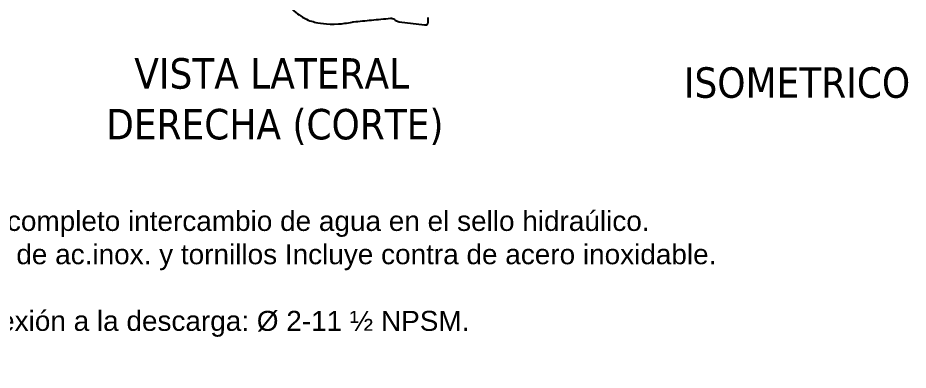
# Model space of a CAD drawing. Header units: inches. Extents: x 0.1 to 2.19, y 0.14 to 1.19.
# Drawn here: x 1.166 to 2.057, y 0.143 to 0.496 of the extents above; entities that cross this region are included whole.
import ezdxf

# ---------------------------------------------------------------- set-up
doc = ezdxf.new("R2010")
doc.units = ezdxf.units.IN
doc.header["$MEASUREMENT"] = 0
doc.styles.add('Note Text (ANSI)', font='tahoma.ttf')
doc.styles.get("Standard").update_dxf_attribs({"font": 'arial.ttf'})

# ---------------------------------------------------------------- blocks, each defined once
blk = doc.blocks.new('bn30-3')
for p, q in [((1.34245, 2.4675), (1.36772, 2.46426)), ((1.37148, 2.46757), (1.37148, 2.47179))]:
    blk.add_line(p, q)
for points, knots in [([(1.18483, 2.55606), (1.18929, 2.55129), (1.19304, 2.54587), (1.19916, 2.536), (1.20292, 2.52985), (1.2153, 2.50806), (1.22105, 2.49733), (1.23509, 2.47942), (1.24032, 2.47569), (1.24973, 2.46946), (1.25398, 2.46806), (1.26095, 2.46637), (1.27029, 2.46458), (1.28537, 2.46547), (1.29047, 2.46596), (1.29558, 2.46716)], [-26.046489, -26.046489, -26.046489, -26.046489, -20.818769, -20.818769, -18.676013, -18.676013, -15.67347, -15.67347, -12.63368, -12.63368, -6.959237, -6.959237, -2.024421, -2.024421, -0.444181, -0.444181, -0.444181, -0.444181]), ([(1.29676, 2.46735), (1.30279, 2.46793), (1.30881, 2.46851), (1.32114, 2.4697), (1.32744, 2.47031), (1.33374, 2.47091)], [-3.737951, -3.737951, -3.737951, -3.737951, -1.922145, -1.922145, -0.022676, -0.022676, -0.022676, -0.022676]), ([(1.33374, 2.47091), (1.33411, 2.47095), (1.33447, 2.47095), (1.3352, 2.47086), (1.33555, 2.47078), (1.33655, 2.47045), (1.33715, 2.47011), (1.33767, 2.46965)], [-0.4246041, -0.4246041, -0.4246041, -0.4246041, -0.3153815, -0.3153815, -0.2060538, -0.2060538, 0, 0, 0, 0]), ([(1.33767, 2.46965), (1.33811, 2.46927), (1.33859, 2.46892), (1.34013, 2.46803), (1.34127, 2.46765), (1.34245, 2.4675)], [-0.533922, -0.533922, -0.533922, -0.533922, -0.3567341, -0.3567341, -0.0000001, -0.0000001, -0.0000001, -0.0000001]), ([(1.36772, 2.46426), (1.36825, 2.4642), (1.36895, 2.46411), (1.3699, 2.46432), (1.37016, 2.46442), (1.3706, 2.4647), (1.37079, 2.46488), (1.37113, 2.46537), (1.37126, 2.46568), (1.37148, 2.46656), (1.37148, 2.46711), (1.37148, 2.46757)], [-0.5093506, -0.5093506, -0.5093506, -0.5093506, -0.3418018, -0.3418018, -0.2779054, -0.2779054, -0.2156844, -0.2156844, -0.1360233, -0.1360233, -0.0000029, -0.0000029, -0.0000029, -0.0000029]), ([(1.29558, 2.46716), (1.29576, 2.4672), (1.29593, 2.46724), (1.29633, 2.4673), (1.29654, 2.46733), (1.29676, 2.46735)], [-0.1196973, -0.1196973, -0.1196973, -0.1196973, -0.0658801, -0.0658801, -0.0001939, -0.0001939, -0.0001939, -0.0001939])]:
    blk.add_open_spline(points, degree=3, knots=knots)

msp = doc.modelspace()

# ---------------------------------------------------------------- block references
msp.add_blockref('bn30-3', (0.20524, -1.97586))

# ---------------------------------------------------------------- texts
at = {"char_height": 0.03048, "attachment_point": 1, "style": 'Note Text (ANSI)'}
for s, insert, width in [('\\pi0.03753;VISTA LATERAL \\P\\pi0.00942;DERECHA (CORTE)', (1.24523, 0.45512), 0.36771), ('ISOMETRICO', (1.83256, 0.44596), 0.3214973)]:
    msp.add_mtext(s, dxfattribs=dict(at, insert=insert, width=width))
at = {"insert": (0.14604, 0.40224), "char_height": 0.02, "width": 1.78261, "attachment_point": 1}
msp.add_mtext('{\\LMINGITORIO MODELO}: MG FERRY\\P{\\LMARCA}: HELVEX\\PFlujo tipo cascada, se recomienda su uso con fluxometro de 1L a 0.5L\\P{\\LCARACTERÍSTICAS}: Mingitorio tipo cascada para fluxómetro 0,5 lpd ó 1 lpd con completo intercambio de agua en el sello hidraúlico. \\P{\\LACCESORIOS}: Spud y empaque incluido Incluye 2 juegos de anclas para fijación de ac.inox. y tornillos Incluye contra de acero inoxidable.\\P{\\LMATERIAL}: Cerámica al alto brillo.\\P{\\LINSTALACIÓN}: Conexión a la alimentación: Spud Ø 19 mm ( 3/4-14 NPSM) Conexión a la descarga: Ø 2-11 ½ NPSM.\\P{\\LPRESIÓN DE TRABAJO}: Pmin.= 1,0 kg/cm², Pmax.=6,0 kg/cm²', dxfattribs=at)

doc.saveas('drawing.dxf')
